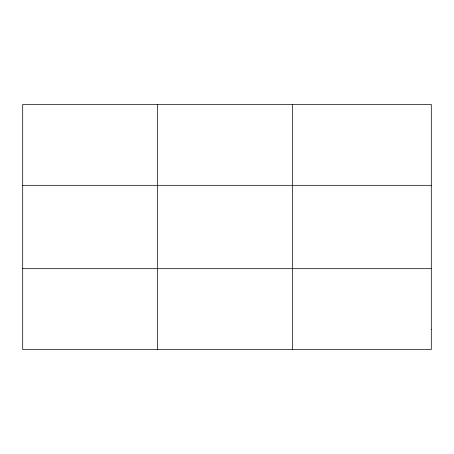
<?xml version="1.0" encoding="UTF-8"?>
<svg xmlns="http://www.w3.org/2000/svg" width="454" height="454" viewBox="0 0 454 454"><rect width="100%" height="100%" fill="white"/><g stroke="black" fill="none" stroke-linecap="round" stroke-linejoin="round"><path stroke-width="0.68" d="M292.376 349.574L292.376 104.426M22.7 185.323L431.3 185.323M22.7 268.677L431.3 268.677M157.538 104.426L157.538 349.574M431.3 329.349L431.3 349.574L22.7 349.574L22.7 104.426L431.3 104.426L431.3 329.349"/></g></svg>
